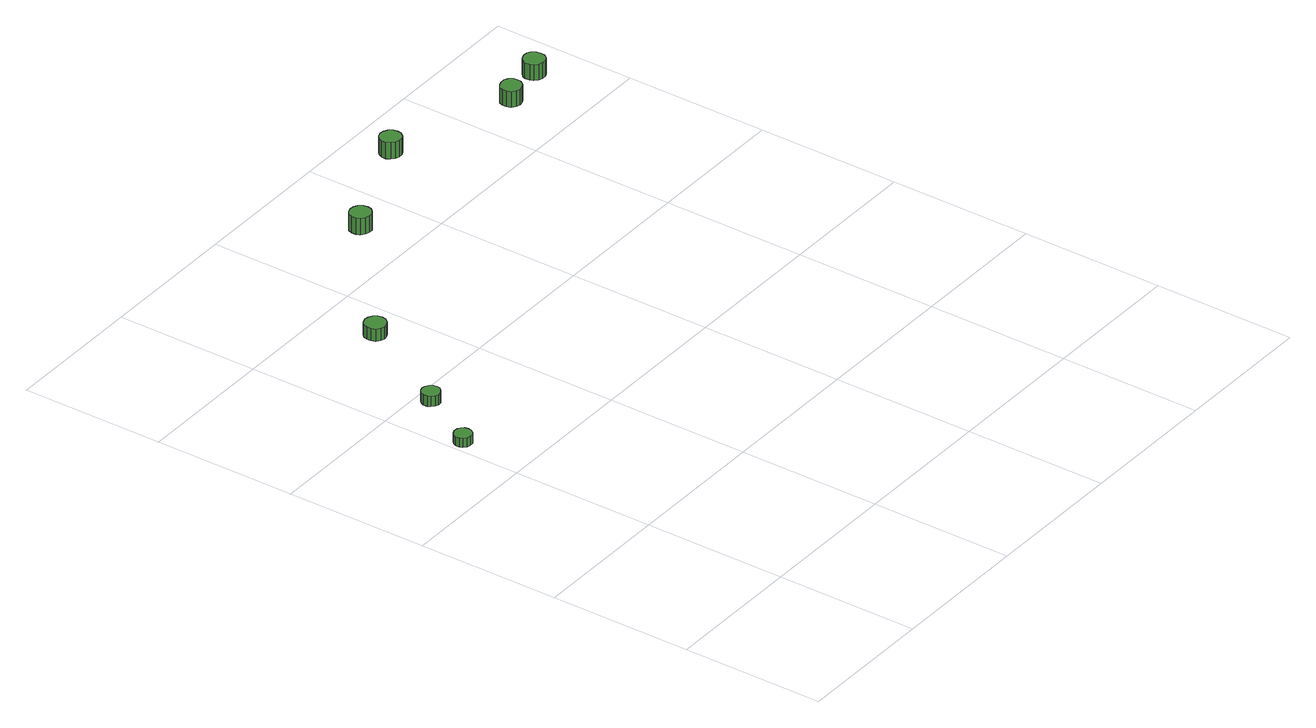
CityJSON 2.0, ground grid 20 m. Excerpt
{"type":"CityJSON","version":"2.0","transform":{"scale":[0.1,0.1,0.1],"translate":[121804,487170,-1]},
"CityObjects":{
"tree1":{"type":"SolitaryVegetationObject","attributes":{"function":"something"},"geometry":[{"type":"MultiSurface","lod":"1","boundaries":[[[0,1,2,3,4,5,6,7,8,9,10,11,12,13,14]],[[15,16,17,18,19,20,21,22,23,24,25,26,27,28,29]],[[0,29,28,1]],[[1,28,27,2]],[[2,27,26,3]],[[3,26,25,4]],[[4,25,24,5]],[[5,24,23,6]],[[6,23,22,7]],[[7,22,21,8]],[[8,21,20,9]],[[9,20,19,10]],[[10,19,18,11]],[[11,18,17,12]],[[12,17,16,13]],[[13,16,15,14]],[[14,15,29,0]]]}]},
"tree2":{"type":"SolitaryVegetationObject","attributes":{"function":"something"},"geometry":[{"type":"MultiSurface","lod":"1","boundaries":[[[30,31,32,33,34,35,36,37,38,39,40,41,42,43,44]],[[45,46,47,48,49,50,51,52,53,54,55,56,57,58,59]],[[30,59,58,31]],[[31,58,57,32]],[[32,57,56,33]],[[33,56,55,34]],[[34,55,54,35]],[[35,54,53,36]],[[36,53,52,37]],[[37,52,51,38]],[[38,51,50,39]],[[39,50,49,40]],[[40,49,48,41]],[[41,48,47,42]],[[42,47,46,43]],[[43,46,45,44]],[[44,45,59,30]]]}]},
"tree3":{"type":"SolitaryVegetationObject","attributes":{"function":"something"},"geometry":[{"type":"MultiSurface","lod":"1","boundaries":[[[60,61,62,63,64,65,66,67,68,69,70,71,72,73,74]],[[75,76,77,78,79,80,81,82,83,84,85,86,87,88,89]],[[60,89,88,61]],[[61,88,87,62]],[[62,87,86,63]],[[63,86,85,64]],[[64,85,84,65]],[[65,84,83,66]],[[66,83,82,67]],[[67,82,81,68]],[[68,81,80,69]],[[69,80,79,70]],[[70,79,78,71]],[[71,78,77,72]],[[72,77,76,73]],[[73,76,75,74]],[[74,75,89,60]]]}]},
"tree4":{"type":"SolitaryVegetationObject","attributes":{"function":"something"},"geometry":[{"type":"MultiSurface","lod":"1","boundaries":[[[90,91,92,93,94,95,96,97,98,99,100,101,102,103,104]],[[105,106,107,108,109,110,111,112,113,114,115,116,117,118,119]],[[90,119,118,91]],[[91,118,117,92]],[[92,117,116,93]],[[93,116,115,94]],[[94,115,114,95]],[[95,114,113,96]],[[96,113,112,97]],[[97,112,111,98]],[[98,111,110,99]],[[99,110,109,100]],[[100,109,108,101]],[[101,108,107,102]],[[102,107,106,103]],[[103,106,105,104]],[[104,105,119,90]]]}]},
"tree5":{"type":"SolitaryVegetationObject","attributes":{"function":"something"},"geometry":[{"type":"MultiSurface","lod":"1","boundaries":[[[120,121,122,123,124,125,126,127,128,129,130,131,132,133,134]],[[135,136,137,138,139,140,141,142,143,144,145,146,147,148,149]],[[120,149,148,121]],[[121,148,147,122]],[[122,147,146,123]],[[123,146,145,124]],[[124,145,144,125]],[[125,144,143,126]],[[126,143,142,127]],[[127,142,141,128]],[[128,141,140,129]],[[129,140,139,130]],[[130,139,138,131]],[[131,138,137,132]],[[132,137,136,133]],[[133,136,135,134]],[[134,135,149,120]]]}]},
"tree6":{"type":"SolitaryVegetationObject","attributes":{"function":"something"}},
"tree7":{"type":"SolitaryVegetationObject","attributes":{"function":"something"},"geometry":[{"type":"MultiSurface","lod":"1","boundaries":[[[150,151,152,153,154,155,156,157,158,159,160,161,162,163,164]],[[165,166,167,168,169,170,171,172,173,174,175,176,177,178,179]],[[150,179,178,151]],[[151,178,177,152]],[[152,177,176,153]],[[153,176,175,154]],[[154,175,174,155]],[[155,174,173,156]],[[156,173,172,157]],[[157,172,171,158]],[[158,171,170,159]],[[159,170,169,160]],[[160,169,168,161]],[[161,168,167,162]],[[162,167,166,163]],[[163,166,165,164]],[[164,165,179,150]]]}]},
"tree8":{"type":"SolitaryVegetationObject","attributes":{"function":"something"},"geometry":[{"type":"MultiSurface","lod":"1","boundaries":[[[180,181,182,183,184,185,186,187,188,189,190,191,192,193,194]],[[195,196,197,198,199,200,201,202,203,204,205,206,207,208,209]],[[180,209,208,181]],[[181,208,207,182]],[[182,207,206,183]],[[183,206,205,184]],[[184,205,204,185]],[[185,204,203,186]],[[186,203,202,187]],[[187,202,201,188]],[[188,201,200,189]],[[189,200,199,190]],[[190,199,198,191]],[[191,198,197,192]],[[192,197,196,193]],[[193,196,195,194]],[[194,195,209,180]]]}]}
},
"vertices":[
[31,495,19],[30,500,19],[27,504,19],[23,506,19],[18,507,19],[13,505,19],[9,502,19],[7,497,19],[7,492,19],[9,488,19],[13,484,19],[18,483,19],[23,483,19],[27,486,19],[30,490,19],[30,490,6],[27,486,6],[23,483,6],[18,483,6],[13,484,6],[9,488,6],[7,492,6],[7,497,6],[9,502,6],[13,505,6],[18,507,6],[23,506,6],[27,504,6],[30,500,6],[31,495,6],
[83,580,21],[82,585,21],[79,589,21],[74,592,21],[69,593,21],[64,591,21],[60,587,21],[58,583,21],[58,577,21],[60,573,21],[64,569,21],[69,567,21],[74,568,21],[79,571,21],[82,575,21],[82,575,6],[79,571,6],[74,568,6],[69,567,6],[64,569,6],[60,573,6],[58,577,6],[58,583,6],[60,587,6],[64,591,6],[69,593,6],[74,592,6],[79,589,6],[82,585,6],[83,580,6],
[166,722,24],[165,728,24],[161,733,24],[156,736,24],[150,737,24],[144,735,24],[139,731,24],[137,725,24],[137,719,24],[139,713,24],[144,709,24],[150,707,24],[156,708,24],[161,711,24],[165,716,24],[165,716,6],[161,711,6],[156,708,6],[150,707,6],[144,709,6],[139,713,6],[137,719,6],[137,725,6],[139,731,6],[144,735,6],[150,737,6],[156,736,6],[161,733,6],[165,728,6],[166,722,6],
[349,875,30],[348,881,30],[344,886,30],[339,889,30],[333,890,30],[327,888,30],[322,884,30],[320,878,30],[320,872,30],[322,867,30],[327,863,30],[333,861,30],[339,861,30],[344,864,30],[348,869,30],[348,869,6],[344,864,6],[339,861,6],[333,861,6],[327,863,6],[322,867,6],[320,872,6],[320,878,6],[322,884,6],[327,888,6],[333,890,6],[339,889,6],[344,886,6],[348,881,6],[349,875,6],
[508,943,30],[507,949,30],[503,954,30],[498,957,30],[492,958,30],[486,956,30],[482,952,30],[479,946,30],[479,940,30],[482,935,30],[486,931,30],[492,929,30],[498,929,30],[503,932,30],[507,937,30],[507,937,6],[503,932,6],[498,929,6],[492,929,6],[486,931,6],[482,935,6],[479,940,6],[479,946,6],[482,952,6],[486,956,6],[492,958,6],[498,957,6],[503,954,6],[507,949,6],[508,943,6],
[689,890,29],[688,896,29],[684,901,29],[679,904,29],[673,904,29],[667,902,29],[662,898,29],[660,893,29],[660,887,29],[662,881,29],[667,877,29],[673,875,29],[679,876,29],[684,879,29],[688,884,29],[688,884,6],[684,879,6],[679,876,6],[673,875,6],[667,877,6],[662,881,6],[660,887,6],[660,893,6],[662,898,6],[667,902,6],[673,904,6],[679,904,6],[684,901,6],[688,896,6],[689,890,6],
[754,901,29],[753,908,29],[749,913,29],[744,916,29],[738,916,29],[732,914,29],[727,910,29],[725,905,29],[725,898,29],[727,893,29],[732,889,29],[738,887,29],[744,887,29],[749,890,29],[753,895,29],[753,895,6],[749,890,6],[744,887,6],[738,887,6],[732,889,6],[727,893,6],[725,898,6],[725,905,6],[727,910,6],[732,914,6],[738,916,6],[744,916,6],[749,913,6],[753,908,6],[754,901,6]
]}
